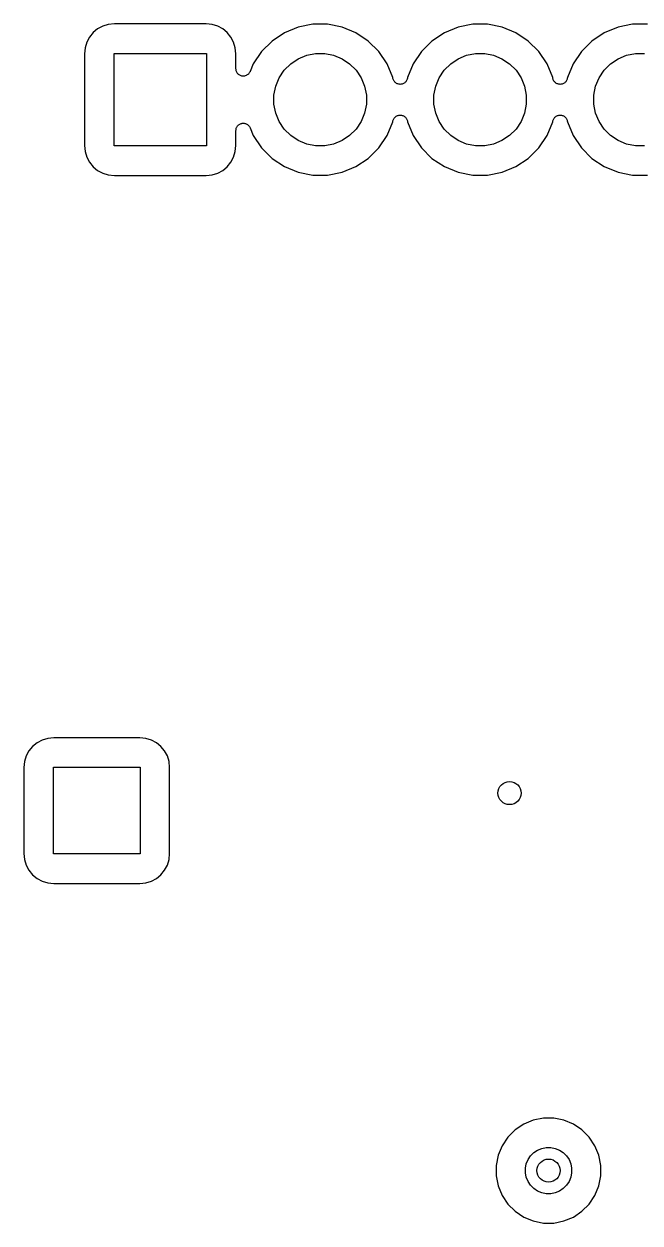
# Model space of a CAD drawing. Extents: x 1.71 to 9.75, y -6.32 to -1.22.
# Drawn here: x 2.729 to 3.149, y -2.664 to -1.846 of the extents above; entities that cross this region are included whole.
import ezdxf

# ---------------------------------------------------------------- set-up
doc = ezdxf.new("R2010")
doc.units = 0
doc.header["$MEASUREMENT"] = 0
doc.layers.add('BLACK', color=7, linetype='CONTINUOUS')

msp = doc.modelspace()

# ---------------------------------------------------------------- linework, layer by layer
at = {"layer": 'BLACK', "linetype": 'CONTINUOUS'}
for p, q in [((2.78683, -1.84682), (2.78306, -1.84797)), ((2.79099, -1.84641), (2.78683, -1.84682)), ((2.85349, -1.84641), (2.79099, -1.84641)), ((2.85766, -1.84682), (2.85349, -1.84641)), ((2.86143, -1.84797), (2.85766, -1.84682)), ((2.92623, -1.84654), (2.91628, -1.84851)), ((2.93637, -1.84654), (2.92623, -1.84654)), ((2.94632, -1.84851), (2.93637, -1.84654)), ((3.03528, -1.84654), (3.02533, -1.84851)), ((3.04543, -1.84654), (3.03528, -1.84654)), ((3.05538, -1.84851), (3.04543, -1.84654)), ((3.14434, -1.84654), (3.13439, -1.84851)), ((3.15448, -1.84654), (3.14434, -1.84654)), ((2.77404, -1.85537), (2.77218, -1.85884)), ((2.77654, -1.85232), (2.77404, -1.85537)), ((2.77958, -1.84983), (2.77654, -1.85232)), ((2.78306, -1.84797), (2.77958, -1.84983)), ((2.86491, -1.84983), (2.86143, -1.84797)), ((2.86795, -1.85232), (2.86491, -1.84983)), ((2.87045, -1.85537), (2.86795, -1.85232)), ((2.87231, -1.85884), (2.87045, -1.85537)), ((2.90691, -1.8524), (2.89847, -1.85803)), ((2.91628, -1.84851), (2.90691, -1.8524)), ((2.95569, -1.8524), (2.94632, -1.84851)), ((2.96413, -1.85803), (2.95569, -1.8524)), ((3.01596, -1.8524), (3.00753, -1.85803)), ((3.02533, -1.84851), (3.01596, -1.8524)), ((3.06475, -1.8524), (3.05538, -1.84851)), ((3.07318, -1.85803), (3.06475, -1.8524)), ((3.12502, -1.8524), (3.11658, -1.85803)), ((3.13439, -1.84851), (3.12502, -1.8524)), ((2.77104, -1.86261), (2.77063, -1.86678)), ((2.77218, -1.85884), (2.77104, -1.86261)), ((2.87345, -1.86261), (2.87231, -1.85884)), ((2.87386, -1.86678), (2.87345, -1.86261)), ((2.89847, -1.85803), (2.8913, -1.8652)), ((2.9713, -1.8652), (2.96413, -1.85803)), ((3.00753, -1.85803), (3.00035, -1.8652)), ((3.08035, -1.8652), (3.07318, -1.85803)), ((3.11658, -1.85803), (3.10941, -1.8652)), ((2.77063, -1.86678), (2.77063, -1.92928)), ((2.79075, -1.92953), (2.79075, -1.86654)), ((2.79075, -1.86654), (2.85374, -1.86654)), ((2.85374, -1.86654), (2.85374, -1.92953)), ((2.87386, -1.877), (2.87386, -1.86678)), ((2.8913, -1.8652), (2.88566, -1.87364)), ((2.91122, -1.87357), (2.91638, -1.87012)), ((2.91638, -1.87012), (2.92211, -1.86775)), ((2.92211, -1.86775), (2.9282, -1.86654)), ((2.9282, -1.86654), (2.9344, -1.86654)), ((2.9344, -1.86654), (2.94049, -1.86775)), ((2.94049, -1.86775), (2.94622, -1.87012)), ((2.94622, -1.87012), (2.95138, -1.87357)), ((2.97693, -1.87364), (2.9713, -1.8652)), ((3.00035, -1.8652), (2.99472, -1.87364)), ((3.02028, -1.87357), (3.02544, -1.87012)), ((3.02544, -1.87012), (3.03117, -1.86775)), ((3.03117, -1.86775), (3.03725, -1.86654)), ((3.03725, -1.86654), (3.04346, -1.86654)), ((3.04346, -1.86654), (3.04954, -1.86775)), ((3.04954, -1.86775), (3.05527, -1.87012)), ((3.05527, -1.87012), (3.06043, -1.87357)), ((3.08599, -1.87364), (3.08035, -1.8652)), ((3.10941, -1.8652), (3.10377, -1.87364)), ((3.12933, -1.87357), (3.13449, -1.87012)), ((3.13449, -1.87012), (3.14022, -1.86775)), ((3.14022, -1.86775), (3.14631, -1.86654)), ((3.14631, -1.86654), (3.15251, -1.86654)), ((2.87391, -1.87747), (2.87386, -1.877)), ((2.87395, -1.87796), (2.87391, -1.87747)), ((2.87396, -1.87796), (2.87395, -1.87796)), ((2.87396, -1.87797), (2.87396, -1.87796)), ((2.8741, -1.87843), (2.87396, -1.87797)), ((2.87424, -1.87889), (2.8741, -1.87843)), ((2.87424, -1.8789), (2.87424, -1.87889)), ((2.87446, -1.87933), (2.87424, -1.8789)), ((2.87424, -1.8789), (2.87424, -1.8789)), ((2.87469, -1.87976), (2.87446, -1.87933)), ((2.8747, -1.87976), (2.87469, -1.87976)), ((2.87469, -1.87976), (2.87469, -1.87976)), ((2.875, -1.88014), (2.8747, -1.87976)), ((2.87531, -1.88051), (2.875, -1.88014)), ((2.87531, -1.88052), (2.87531, -1.88051)), ((2.87568, -1.88082), (2.87531, -1.88052)), ((2.87531, -1.88052), (2.87531, -1.88052)), ((2.88236, -1.88057), (2.88235, -1.88058)), ((2.88266, -1.88021), (2.88236, -1.88057)), ((2.88236, -1.88057), (2.88236, -1.88057)), ((2.88298, -1.87983), (2.88266, -1.88021)), ((2.88299, -1.87982), (2.88298, -1.87983)), ((2.88298, -1.87983), (2.88298, -1.87983)), ((2.88322, -1.8794), (2.88299, -1.87982)), ((2.88345, -1.87897), (2.88322, -1.8794)), ((2.88346, -1.87897), (2.88345, -1.87897)), ((2.88348, -1.87891), (2.88346, -1.87897)), ((2.88346, -1.87897), (2.88346, -1.87897)), ((2.88346, -1.87897), (2.88346, -1.87897)), ((2.88566, -1.87364), (2.88348, -1.87891)), ((2.90339, -1.88311), (2.90683, -1.87795)), ((2.90683, -1.87795), (2.91122, -1.87357)), ((2.95138, -1.87357), (2.95576, -1.87795)), ((2.95576, -1.87795), (2.95921, -1.88311)), ((2.98082, -1.88301), (2.97693, -1.87364)), ((2.99472, -1.87364), (2.99084, -1.88301)), ((3.01244, -1.88311), (3.01589, -1.87795)), ((3.01589, -1.87795), (3.02028, -1.87357)), ((3.06043, -1.87357), (3.06482, -1.87795)), ((3.06482, -1.87795), (3.06827, -1.88311)), ((3.08987, -1.88301), (3.08599, -1.87364)), ((3.10377, -1.87364), (3.09989, -1.88301)), ((3.1215, -1.88311), (3.12494, -1.87795)), ((3.12494, -1.87795), (3.12933, -1.87357)), ((2.87606, -1.88114), (2.87568, -1.88082)), ((2.87607, -1.88114), (2.87606, -1.88114)), ((2.87606, -1.88114), (2.87606, -1.88114)), ((2.87648, -1.88137), (2.87607, -1.88114)), ((2.87692, -1.8816), (2.87648, -1.88137)), ((2.87692, -1.88161), (2.87692, -1.8816)), ((2.87692, -1.8816), (2.87692, -1.8816)), ((2.87739, -1.88175), (2.87692, -1.88161)), ((2.87785, -1.88189), (2.87739, -1.88175)), ((2.87786, -1.88189), (2.87785, -1.88189)), ((2.87785, -1.88189), (2.87785, -1.88189)), ((2.87834, -1.88195), (2.87786, -1.88189)), ((2.87882, -1.882), (2.87834, -1.88195)), ((2.87883, -1.882), (2.87882, -1.882)), ((2.87882, -1.882), (2.87882, -1.882)), ((2.8793, -1.88195), (2.87883, -1.882)), ((2.87979, -1.88191), (2.8793, -1.88195)), ((2.8798, -1.88191), (2.87979, -1.88191)), ((2.87979, -1.88191), (2.87979, -1.88191)), ((2.88025, -1.88177), (2.8798, -1.88191)), ((2.88073, -1.88164), (2.88025, -1.88177)), ((2.88117, -1.88141), (2.88073, -1.88163)), ((2.88073, -1.88163), (2.88073, -1.88163)), ((2.88073, -1.88163), (2.88073, -1.88164)), ((2.88159, -1.88119), (2.88117, -1.88141)), ((2.8816, -1.88118), (2.88159, -1.88118)), ((2.88159, -1.88118), (2.88159, -1.88119)), ((2.88198, -1.88088), (2.8816, -1.88118)), ((2.88235, -1.88058), (2.88198, -1.88088)), ((2.90101, -1.88884), (2.90339, -1.88311)), ((2.95921, -1.88311), (2.96158, -1.88884)), ((2.98092, -1.88355), (2.98082, -1.88301)), ((2.98106, -1.884), (2.98092, -1.88355)), ((2.9812, -1.88447), (2.98106, -1.884)), ((2.9812, -1.88448), (2.9812, -1.88447)), ((2.98121, -1.88448), (2.9812, -1.88448)), ((2.98143, -1.8849), (2.98121, -1.88448)), ((2.98166, -1.88533), (2.98143, -1.8849)), ((2.98166, -1.88534), (2.98166, -1.88533)), ((2.98197, -1.88572), (2.98166, -1.88534)), ((2.98166, -1.88534), (2.98166, -1.88534)), ((2.98228, -1.88609), (2.98197, -1.88572)), ((2.98228, -1.8861), (2.98228, -1.88609)), ((2.98228, -1.88609), (2.98228, -1.88609)), ((2.98264, -1.8864), (2.98228, -1.8861)), ((2.98303, -1.88671), (2.98264, -1.8864)), ((2.98303, -1.88672), (2.98303, -1.88671)), ((2.98345, -1.88694), (2.98303, -1.88672)), ((2.98303, -1.88672), (2.98303, -1.88672)), ((2.98389, -1.88718), (2.98345, -1.88694)), ((2.98436, -1.88732), (2.98389, -1.88718)), ((2.98389, -1.88718), (2.98389, -1.88718)), ((2.98389, -1.88718), (2.98389, -1.88718)), ((2.98482, -1.88747), (2.98436, -1.88732)), ((2.98483, -1.88747), (2.98482, -1.88747)), ((2.98482, -1.88747), (2.98482, -1.88747)), ((2.98531, -1.88752), (2.98483, -1.88747)), ((2.98579, -1.88757), (2.98531, -1.88752)), ((2.9858, -1.88757), (2.98579, -1.88757)), ((2.98579, -1.88757), (2.98579, -1.88757)), ((2.98629, -1.88753), (2.9858, -1.88757)), ((2.98676, -1.88748), (2.98629, -1.88753)), ((2.98677, -1.88748), (2.98676, -1.88748)), ((2.98676, -1.88748), (2.98676, -1.88748)), ((2.98723, -1.88734), (2.98677, -1.88748)), ((2.9877, -1.88721), (2.98723, -1.88734)), ((2.98813, -1.88698), (2.9877, -1.88721)), ((2.9877, -1.88721), (2.9877, -1.88721)), ((2.9877, -1.88721), (2.9877, -1.88721)), ((2.98856, -1.88676), (2.98813, -1.88698)), ((2.98857, -1.88675), (2.98856, -1.88675)), ((2.98856, -1.88675), (2.98856, -1.88676)), ((2.98895, -1.88644), (2.98857, -1.88675)), ((2.98932, -1.88615), (2.98895, -1.88644)), ((2.98933, -1.88614), (2.98932, -1.88614)), ((2.98932, -1.88614), (2.98932, -1.88615)), ((2.98964, -1.88576), (2.98933, -1.88614)), ((2.98995, -1.8854), (2.98964, -1.88576)), ((2.99019, -1.88497), (2.98995, -1.88539)), ((2.98995, -1.88539), (2.98995, -1.8854)), ((2.98995, -1.8854), (2.98995, -1.8854)), ((2.99042, -1.88454), (2.99019, -1.88497)), ((2.99057, -1.88408), (2.99042, -1.88454)), ((2.99042, -1.88454), (2.99042, -1.88454)), ((2.99042, -1.88454), (2.99042, -1.88454)), ((2.99072, -1.88361), (2.99057, -1.88408)), ((2.99073, -1.88355), (2.99072, -1.88361)), ((2.99072, -1.88361), (2.99072, -1.88361)), ((2.99072, -1.88361), (2.99072, -1.88361)), ((2.99072, -1.88361), (2.99072, -1.88361)), ((2.99084, -1.88301), (2.99073, -1.88355)), ((3.01007, -1.88884), (3.01244, -1.88311)), ((3.06827, -1.88311), (3.07064, -1.88884)), ((3.08998, -1.88355), (3.08987, -1.88301)), ((3.09011, -1.884), (3.08998, -1.88355)), ((3.09026, -1.88447), (3.09011, -1.884)), ((3.09026, -1.88448), (3.09026, -1.88447)), ((3.09049, -1.8849), (3.09026, -1.88448)), ((3.09026, -1.88448), (3.09026, -1.88448)), ((3.09071, -1.88533), (3.09049, -1.8849)), ((3.09072, -1.88534), (3.09071, -1.88533)), ((3.09103, -1.88572), (3.09072, -1.88534)), ((3.09072, -1.88534), (3.09072, -1.88534)), ((3.09133, -1.88609), (3.09103, -1.88572)), ((3.09134, -1.8861), (3.09133, -1.88609)), ((3.09133, -1.88609), (3.09133, -1.88609)), ((3.0917, -1.8864), (3.09134, -1.8861)), ((3.09208, -1.88671), (3.0917, -1.8864)), ((3.09209, -1.88672), (3.09208, -1.88671)), ((3.09251, -1.88694), (3.09209, -1.88672)), ((3.09209, -1.88672), (3.09209, -1.88672)), ((3.09294, -1.88718), (3.09251, -1.88694)), ((3.09295, -1.88718), (3.09294, -1.88718)), ((3.09294, -1.88718), (3.09294, -1.88718)), ((3.09341, -1.88732), (3.09295, -1.88718)), ((3.09387, -1.88747), (3.09341, -1.88732)), ((3.09388, -1.88747), (3.09387, -1.88747)), ((3.09437, -1.88752), (3.09388, -1.88747)), ((3.09388, -1.88747), (3.09388, -1.88747)), ((3.09484, -1.88757), (3.09437, -1.88752)), ((3.09485, -1.88757), (3.09484, -1.88757)), ((3.09535, -1.88753), (3.09485, -1.88757)), ((3.09485, -1.88757), (3.09485, -1.88757)), ((3.09581, -1.88748), (3.09535, -1.88753)), ((3.09582, -1.88748), (3.09581, -1.88748)), ((3.09629, -1.88734), (3.09582, -1.88748)), ((3.09582, -1.88748), (3.09582, -1.88748)), ((3.09675, -1.88721), (3.09629, -1.88734)), ((3.09676, -1.88721), (3.09675, -1.88721)), ((3.09675, -1.88721), (3.09675, -1.88721)), ((3.09718, -1.88698), (3.09676, -1.88721)), ((3.09762, -1.88676), (3.09718, -1.88698)), ((3.09801, -1.88644), (3.09762, -1.88675)), ((3.09762, -1.88675), (3.09762, -1.88675)), ((3.09762, -1.88675), (3.09762, -1.88676)), ((3.09838, -1.88615), (3.09801, -1.88644)), ((3.0987, -1.88576), (3.09838, -1.88614)), ((3.09838, -1.88614), (3.09838, -1.88614)), ((3.09838, -1.88614), (3.09838, -1.88615)), ((3.099, -1.8854), (3.0987, -1.88576)), ((3.09901, -1.8854), (3.099, -1.8854)), ((3.09924, -1.88497), (3.09901, -1.88539)), ((3.09901, -1.88539), (3.09901, -1.8854)), ((3.09948, -1.88454), (3.09924, -1.88497)), ((3.09962, -1.88408), (3.09948, -1.88454)), ((3.09948, -1.88454), (3.09948, -1.88454)), ((3.09948, -1.88454), (3.09948, -1.88454)), ((3.09977, -1.88361), (3.09962, -1.88408)), ((3.09979, -1.88355), (3.09977, -1.88361)), ((3.09977, -1.88361), (3.09977, -1.88361)), ((3.09977, -1.88361), (3.09977, -1.88361)), ((3.09977, -1.88361), (3.09977, -1.88361)), ((3.09989, -1.88301), (3.09979, -1.88355)), ((3.11912, -1.88884), (3.1215, -1.88311)), ((2.8998, -1.89493), (2.90101, -1.88884)), ((2.8998, -1.90113), (2.8998, -1.89493)), ((2.96158, -1.88884), (2.9628, -1.89493)), ((2.9628, -1.89493), (2.9628, -1.90113)), ((3.00886, -1.89493), (3.01007, -1.88884)), ((3.00886, -1.90113), (3.00886, -1.89493)), ((3.07064, -1.88884), (3.07185, -1.89493)), ((3.07185, -1.89493), (3.07185, -1.90113)), ((3.11791, -1.89493), (3.11912, -1.88884)), ((3.11791, -1.90113), (3.11791, -1.89493)), ((2.90101, -1.90722), (2.8998, -1.90113)), ((2.9628, -1.90113), (2.96158, -1.90722)), ((3.01007, -1.90722), (3.00886, -1.90113)), ((3.07185, -1.90113), (3.07064, -1.90722)), ((3.11912, -1.90722), (3.11791, -1.90113)), ((2.90339, -1.91295), (2.90101, -1.90722)), ((2.90683, -1.91811), (2.90339, -1.91295)), ((2.95921, -1.91295), (2.95576, -1.91811)), ((2.96158, -1.90722), (2.95921, -1.91295)), ((2.97693, -1.92242), (2.98082, -1.91305)), ((2.98082, -1.91305), (2.98092, -1.91252)), ((2.98092, -1.91252), (2.98094, -1.91246)), ((2.98094, -1.91245), (2.98108, -1.91199)), ((2.98094, -1.91246), (2.98094, -1.91245)), ((2.98094, -1.91246), (2.98094, -1.91246)), ((2.98094, -1.91246), (2.98094, -1.91246)), ((2.98108, -1.91199), (2.98123, -1.91153)), ((2.98123, -1.91152), (2.98147, -1.9111)), ((2.98123, -1.91153), (2.98123, -1.91152)), ((2.98123, -1.91152), (2.98123, -1.91152)), ((2.98147, -1.9111), (2.9817, -1.91067)), ((2.9817, -1.91066), (2.98201, -1.9103)), ((2.9817, -1.91067), (2.9817, -1.91066)), ((2.9817, -1.91067), (2.9817, -1.91067)), ((2.98201, -1.9103), (2.98233, -1.90992)), ((2.98233, -1.90992), (2.9827, -1.90962)), ((2.98233, -1.90992), (2.98233, -1.90992)), ((2.98233, -1.90992), (2.98233, -1.90992)), ((2.9827, -1.90962), (2.98309, -1.90931)), ((2.98309, -1.90931), (2.98353, -1.90908)), ((2.98309, -1.90931), (2.98309, -1.90931)), ((2.98309, -1.90931), (2.98309, -1.90931)), ((2.98353, -1.90908), (2.98395, -1.90886)), ((2.98395, -1.90886), (2.98396, -1.90885)), ((2.98395, -1.90886), (2.98395, -1.90886)), ((2.98396, -1.90885), (2.98442, -1.90872)), ((2.98442, -1.90872), (2.98489, -1.90858)), ((2.98489, -1.90858), (2.98536, -1.90854)), ((2.98489, -1.90858), (2.98489, -1.90858)), ((2.98489, -1.90858), (2.98489, -1.90858)), ((2.98536, -1.90854), (2.98586, -1.90849)), ((2.98586, -1.90849), (2.98586, -1.90849)), ((2.98586, -1.90849), (2.98587, -1.90849)), ((2.98587, -1.90849), (2.98634, -1.90854)), ((2.98634, -1.90854), (2.98683, -1.90859)), ((2.98683, -1.90859), (2.98683, -1.90859)), ((2.98683, -1.90859), (2.98684, -1.9086)), ((2.98684, -1.9086), (2.9873, -1.90874)), ((2.9873, -1.90874), (2.98776, -1.90888)), ((2.98776, -1.90888), (2.98776, -1.90888)), ((2.98776, -1.90888), (2.98777, -1.90888)), ((2.98777, -1.90888), (2.9882, -1.90912)), ((2.9882, -1.90912), (2.98862, -1.90934)), ((2.98862, -1.90934), (2.98862, -1.90935)), ((2.98862, -1.90935), (2.98863, -1.90935)), ((2.98863, -1.90935), (2.98901, -1.90967)), ((2.98901, -1.90967), (2.98937, -1.90997)), ((2.98937, -1.90997), (2.98937, -1.90997)), ((2.98937, -1.90997), (2.98938, -1.90997)), ((2.98938, -1.90997), (2.98968, -1.91034)), ((2.98968, -1.91034), (2.98999, -1.91072)), ((2.98999, -1.91072), (2.98999, -1.91073)), ((2.98999, -1.91073), (2.98999, -1.91073)), ((2.98999, -1.91073), (2.99022, -1.91116)), ((2.99022, -1.91116), (2.99045, -1.91158)), ((2.99045, -1.91158), (2.99045, -1.91159)), ((2.99045, -1.91159), (2.99045, -1.91159)), ((2.99045, -1.91159), (2.99059, -1.91206)), ((2.99059, -1.91206), (2.99073, -1.91252)), ((2.99073, -1.91252), (2.99084, -1.91305)), ((2.99084, -1.91305), (2.99472, -1.92242)), ((3.01244, -1.91295), (3.01007, -1.90722)), ((3.01589, -1.91811), (3.01244, -1.91295)), ((3.06827, -1.91295), (3.06482, -1.91811)), ((3.07064, -1.90722), (3.06827, -1.91295)), ((3.08599, -1.92242), (3.08987, -1.91305)), ((3.08987, -1.91305), (3.08998, -1.91252)), ((3.08998, -1.91252), (3.08999, -1.91246)), ((3.08999, -1.91245), (3.09014, -1.91199)), ((3.08999, -1.91246), (3.08999, -1.91245)), ((3.08999, -1.91246), (3.08999, -1.91246)), ((3.08999, -1.91246), (3.08999, -1.91246)), ((3.09014, -1.91199), (3.09028, -1.91153)), ((3.09028, -1.91153), (3.09029, -1.91152)), ((3.09029, -1.91152), (3.09052, -1.9111)), ((3.09029, -1.91152), (3.09029, -1.91152)), ((3.09052, -1.9111), (3.09075, -1.91067)), ((3.09075, -1.91067), (3.09076, -1.91067)), ((3.09076, -1.91066), (3.09107, -1.9103)), ((3.09076, -1.91067), (3.09076, -1.91066)), ((3.09107, -1.9103), (3.09138, -1.90992)), ((3.09138, -1.90992), (3.09138, -1.90992)), ((3.09138, -1.90992), (3.09139, -1.90992)), ((3.09139, -1.90992), (3.09176, -1.90962)), ((3.09176, -1.90962), (3.09214, -1.90931)), ((3.09214, -1.90931), (3.09214, -1.90931)), ((3.09214, -1.90931), (3.09215, -1.90931)), ((3.09215, -1.90931), (3.09258, -1.90908)), ((3.09258, -1.90908), (3.093, -1.90886)), ((3.093, -1.90886), (3.09301, -1.90886)), ((3.09301, -1.90885), (3.09348, -1.90872)), ((3.09301, -1.90886), (3.09301, -1.90885)), ((3.09348, -1.90872), (3.09394, -1.90858)), ((3.09394, -1.90858), (3.09395, -1.90858)), ((3.09395, -1.90858), (3.09442, -1.90854)), ((3.09395, -1.90858), (3.09395, -1.90858)), ((3.09442, -1.90854), (3.09491, -1.90849)), ((3.09491, -1.90849), (3.09492, -1.90849)), ((3.09492, -1.90849), (3.09492, -1.90849)), ((3.09492, -1.90849), (3.0954, -1.90854)), ((3.0954, -1.90854), (3.09588, -1.90859)), ((3.09588, -1.90859), (3.09589, -1.90859)), ((3.09589, -1.90859), (3.09589, -1.9086)), ((3.09589, -1.9086), (3.09635, -1.90874)), ((3.09635, -1.90874), (3.09682, -1.90888)), ((3.09682, -1.90888), (3.09682, -1.90888)), ((3.09682, -1.90888), (3.09682, -1.90888)), ((3.09682, -1.90888), (3.09726, -1.90912)), ((3.09726, -1.90912), (3.09767, -1.90934)), ((3.09767, -1.90934), (3.09768, -1.90935)), ((3.09768, -1.90935), (3.09768, -1.90935)), ((3.09768, -1.90935), (3.09807, -1.90967)), ((3.09807, -1.90967), (3.09843, -1.90997)), ((3.09843, -1.90997), (3.09843, -1.90997)), ((3.09843, -1.90997), (3.09843, -1.90997)), ((3.09843, -1.90997), (3.09874, -1.91034)), ((3.09874, -1.91034), (3.09904, -1.91072)), ((3.09904, -1.91072), (3.09905, -1.91073)), ((3.09905, -1.91073), (3.09905, -1.91073)), ((3.09905, -1.91073), (3.09928, -1.91116)), ((3.09928, -1.91116), (3.0995, -1.91158)), ((3.0995, -1.91158), (3.0995, -1.91159)), ((3.0995, -1.91159), (3.09951, -1.91159)), ((3.09951, -1.91159), (3.09965, -1.91206)), ((3.09965, -1.91206), (3.09979, -1.91252)), ((3.09979, -1.91252), (3.09989, -1.91305)), ((3.09989, -1.91305), (3.10377, -1.92242)), ((3.1215, -1.91295), (3.11912, -1.90722)), ((3.12494, -1.91811), (3.1215, -1.91295)), ((2.87386, -1.919), (2.87392, -1.9185)), ((2.87386, -1.91901), (2.87386, -1.919)), ((2.87386, -1.919), (2.87386, -1.919)), ((2.87386, -1.919), (2.87386, -1.919)), ((2.87386, -1.91907), (2.87386, -1.91901)), ((2.87386, -1.92928), (2.87386, -1.91907)), ((2.87392, -1.9185), (2.87397, -1.91803)), ((2.87397, -1.91803), (2.87412, -1.91754)), ((2.87397, -1.91803), (2.87397, -1.91803)), ((2.87397, -1.91803), (2.87397, -1.91803)), ((2.87412, -1.91754), (2.87426, -1.9171)), ((2.87426, -1.9171), (2.87426, -1.9171)), ((2.87426, -1.9171), (2.87427, -1.9171)), ((2.87427, -1.9171), (2.8745, -1.91668)), ((2.8745, -1.91668), (2.87473, -1.91625)), ((2.87473, -1.91625), (2.87473, -1.91624)), ((2.87473, -1.91624), (2.87474, -1.91624)), ((2.87474, -1.91624), (2.87504, -1.91588)), ((2.87504, -1.91588), (2.87536, -1.9155)), ((2.87536, -1.91549), (2.87575, -1.91518)), ((2.87536, -1.9155), (2.87536, -1.91549)), ((2.87536, -1.9155), (2.87536, -1.9155)), ((2.87575, -1.91518), (2.87612, -1.91489)), ((2.87612, -1.91488), (2.87656, -1.91465)), ((2.87612, -1.91489), (2.87612, -1.91488)), ((2.87612, -1.91488), (2.87612, -1.91488)), ((2.87656, -1.91465), (2.87698, -1.91443)), ((2.87698, -1.91443), (2.87698, -1.91443)), ((2.87698, -1.91443), (2.87699, -1.91443)), ((2.87699, -1.91443), (2.87744, -1.9143)), ((2.87744, -1.9143), (2.87792, -1.91416)), ((2.87792, -1.91415), (2.8784, -1.91411)), ((2.87792, -1.91416), (2.87792, -1.91415)), ((2.87792, -1.91416), (2.87792, -1.91416)), ((2.8784, -1.91411), (2.87889, -1.91407)), ((2.87889, -1.91407), (2.87889, -1.91407)), ((2.87889, -1.91407), (2.8789, -1.91407)), ((2.8789, -1.91407), (2.87939, -1.91412)), ((2.87939, -1.91412), (2.87986, -1.91417)), ((2.87986, -1.91417), (2.87986, -1.91417)), ((2.87986, -1.91417), (2.87987, -1.91417)), ((2.87987, -1.91417), (2.88033, -1.91431)), ((2.88033, -1.91431), (2.88079, -1.91445)), ((2.88079, -1.91445), (2.88079, -1.91446)), ((2.88079, -1.91446), (2.8808, -1.91446)), ((2.8808, -1.91446), (2.88121, -1.91468)), ((2.88121, -1.91468), (2.88165, -1.91492)), ((2.88165, -1.91492), (2.88165, -1.91492)), ((2.88165, -1.91492), (2.88166, -1.91492)), ((2.88166, -1.91492), (2.88202, -1.91522)), ((2.88202, -1.91522), (2.8824, -1.91554)), ((2.8824, -1.91554), (2.88241, -1.91554)), ((2.88241, -1.91554), (2.88241, -1.91554)), ((2.88241, -1.91554), (2.88272, -1.91592)), ((2.88272, -1.91592), (2.88302, -1.91629)), ((2.88302, -1.91629), (2.88302, -1.9163)), ((2.88302, -1.9163), (2.88303, -1.9163)), ((2.88303, -1.9163), (2.88325, -1.91672)), ((2.88325, -1.91672), (2.88348, -1.91715)), ((2.88348, -1.91715), (2.88566, -1.92242)), ((2.91122, -1.9225), (2.90683, -1.91811)), ((2.95576, -1.91811), (2.95138, -1.9225)), ((3.02028, -1.9225), (3.01589, -1.91811)), ((3.06482, -1.91811), (3.06043, -1.9225)), ((3.12933, -1.9225), (3.12494, -1.91811)), ((2.77063, -1.92928), (2.77104, -1.93345)), ((2.85374, -1.92953), (2.79075, -1.92953)), ((2.87345, -1.93345), (2.87386, -1.92928)), ((2.88566, -1.92242), (2.8913, -1.93086)), ((2.91638, -1.92594), (2.91122, -1.9225)), ((2.92211, -1.92832), (2.91638, -1.92594)), ((2.9282, -1.92953), (2.92211, -1.92832)), ((2.9344, -1.92953), (2.9282, -1.92953)), ((2.94049, -1.92832), (2.9344, -1.92953)), ((2.94622, -1.92594), (2.94049, -1.92832)), ((2.95138, -1.9225), (2.94622, -1.92594)), ((2.9713, -1.93086), (2.97693, -1.92242)), ((2.99472, -1.92242), (3.00035, -1.93086)), ((3.02544, -1.92594), (3.02028, -1.9225)), ((3.03117, -1.92832), (3.02544, -1.92594)), ((3.03725, -1.92953), (3.03117, -1.92832)), ((3.04346, -1.92953), (3.03725, -1.92953)), ((3.04954, -1.92832), (3.04346, -1.92953)), ((3.05527, -1.92594), (3.04954, -1.92832)), ((3.06043, -1.9225), (3.05527, -1.92594)), ((3.08035, -1.93086), (3.08599, -1.92242)), ((3.10377, -1.92242), (3.10941, -1.93086)), ((3.13449, -1.92594), (3.12933, -1.9225)), ((3.14022, -1.92832), (3.13449, -1.92594)), ((3.14631, -1.92953), (3.14022, -1.92832)), ((3.15251, -1.92953), (3.14631, -1.92953)), ((2.77104, -1.93345), (2.77218, -1.93722)), ((2.77218, -1.93722), (2.77404, -1.94069)), ((2.87045, -1.94069), (2.87231, -1.93722)), ((2.87231, -1.93722), (2.87345, -1.93345)), ((2.8913, -1.93086), (2.89847, -1.93803)), ((2.96413, -1.93803), (2.9713, -1.93086)), ((3.00035, -1.93086), (3.00753, -1.93803)), ((3.07318, -1.93803), (3.08035, -1.93086)), ((3.10941, -1.93086), (3.11658, -1.93803)), ((2.77404, -1.94069), (2.77654, -1.94374)), ((2.77654, -1.94374), (2.77958, -1.94624)), ((2.86491, -1.94624), (2.86795, -1.94374)), ((2.86795, -1.94374), (2.87045, -1.94069)), ((2.89847, -1.93803), (2.90691, -1.94367)), ((2.90691, -1.94367), (2.91628, -1.94755)), ((2.94632, -1.94755), (2.95569, -1.94367)), ((2.95569, -1.94367), (2.96413, -1.93803)), ((3.00753, -1.93803), (3.01596, -1.94367)), ((3.01596, -1.94367), (3.02533, -1.94755)), ((3.05538, -1.94755), (3.06475, -1.94367)), ((3.06475, -1.94367), (3.07318, -1.93803)), ((3.11658, -1.93803), (3.12502, -1.94367)), ((3.12502, -1.94367), (3.13439, -1.94755)), ((2.77958, -1.94624), (2.78306, -1.94809)), ((2.78306, -1.94809), (2.78683, -1.94924)), ((2.78683, -1.94924), (2.79099, -1.94965)), ((2.79099, -1.94965), (2.85349, -1.94965)), ((2.85349, -1.94965), (2.85766, -1.94924)), ((2.85766, -1.94924), (2.86143, -1.94809)), ((2.86143, -1.94809), (2.86491, -1.94624)), ((2.91628, -1.94755), (2.92623, -1.94953)), ((2.92623, -1.94953), (2.93637, -1.94953)), ((2.93637, -1.94953), (2.94632, -1.94755)), ((3.02533, -1.94755), (3.03528, -1.94953)), ((3.03528, -1.94953), (3.04543, -1.94953)), ((3.04543, -1.94953), (3.05538, -1.94755)), ((3.13439, -1.94755), (3.14434, -1.94953)), ((3.14434, -1.94953), (3.15448, -1.94953)), ((2.73831, -2.33656), (2.73526, -2.33906)), ((2.74178, -2.33471), (2.73831, -2.33656)), ((2.74555, -2.33356), (2.74178, -2.33471)), ((2.74972, -2.33315), (2.74555, -2.33356)), ((2.80828, -2.33315), (2.74972, -2.33315)), ((2.81245, -2.33356), (2.80828, -2.33315)), ((2.81622, -2.33471), (2.81245, -2.33356)), ((2.81969, -2.33656), (2.81622, -2.33471)), ((2.82274, -2.33906), (2.81969, -2.33656)), ((2.73091, -2.34558), (2.72976, -2.34935)), ((2.73276, -2.34211), (2.73091, -2.34558)), ((2.73526, -2.33906), (2.73276, -2.34211)), ((2.82524, -2.34211), (2.82274, -2.33906)), ((2.82709, -2.34558), (2.82524, -2.34211)), ((2.82824, -2.34935), (2.82709, -2.34558)), ((2.72976, -2.34935), (2.72935, -2.35352)), ((2.72935, -2.35352), (2.72935, -2.41208)), ((2.74947, -2.41233), (2.74947, -2.35327)), ((2.74947, -2.35327), (2.80853, -2.35327)), ((2.80853, -2.35327), (2.80853, -2.41233)), ((2.82865, -2.35352), (2.82824, -2.34935)), ((2.82865, -2.41208), (2.82865, -2.35352)), ((2.72935, -2.41208), (2.72976, -2.41625)), ((2.72976, -2.41625), (2.73091, -2.42002)), ((2.73091, -2.42002), (2.73276, -2.42349)), ((2.80853, -2.41233), (2.74947, -2.41233)), ((2.82524, -2.42349), (2.82709, -2.42002)), ((2.82709, -2.42002), (2.82824, -2.41625)), ((2.82824, -2.41625), (2.82865, -2.41208)), ((2.73276, -2.42349), (2.73526, -2.42654)), ((2.73526, -2.42654), (2.73831, -2.42904)), ((2.81969, -2.42904), (2.82274, -2.42654)), ((2.82274, -2.42654), (2.82524, -2.42349)), ((2.73831, -2.42904), (2.74178, -2.43089)), ((2.74178, -2.43089), (2.74555, -2.43204)), ((2.74555, -2.43204), (2.74972, -2.43245)), ((2.74972, -2.43245), (2.80828, -2.43245)), ((2.80828, -2.43245), (2.81245, -2.43204)), ((2.81245, -2.43204), (2.81622, -2.43089)), ((2.81622, -2.43089), (2.81969, -2.42904)), ((3.07007, -2.59662), (3.06421, -2.60053)), ((3.07657, -2.59393), (3.07007, -2.59662)), ((3.08348, -2.59255), (3.07657, -2.59393)), ((3.09052, -2.59255), (3.08348, -2.59255)), ((3.09743, -2.59393), (3.09052, -2.59255)), ((3.10393, -2.59662), (3.09743, -2.59393)), ((3.10979, -2.60053), (3.10393, -2.59662)), ((3.05923, -2.60551), (3.05532, -2.61137)), ((3.06421, -2.60053), (3.05923, -2.60551)), ((3.11477, -2.60551), (3.10979, -2.60053)), ((3.11868, -2.61137), (3.11477, -2.60551)), ((3.05532, -2.61137), (3.05263, -2.61787)), ((3.07477, -2.61826), (3.07696, -2.61607)), ((3.07696, -2.61607), (3.07954, -2.61434)), ((3.07954, -2.61434), (3.08241, -2.61316)), ((3.08241, -2.61316), (3.08545, -2.61255)), ((3.08545, -2.61255), (3.08855, -2.61255)), ((3.08855, -2.61255), (3.09159, -2.61316)), ((3.09159, -2.61316), (3.09446, -2.61434)), ((3.09446, -2.61434), (3.09704, -2.61607)), ((3.09704, -2.61607), (3.09923, -2.61826)), ((3.12137, -2.61787), (3.11868, -2.61137)), ((3.05263, -2.61787), (3.05125, -2.62478)), ((3.07125, -2.62675), (3.07186, -2.62371)), ((3.07186, -2.62371), (3.07304, -2.62084)), ((3.07304, -2.62084), (3.07477, -2.61826)), ((3.09923, -2.61826), (3.10096, -2.62084)), ((3.10096, -2.62084), (3.10214, -2.62371)), ((3.10214, -2.62371), (3.10275, -2.62675)), ((3.12275, -2.62478), (3.12137, -2.61787)), ((3.05125, -2.62478), (3.05125, -2.63182)), ((3.05125, -2.63182), (3.05263, -2.63873)), ((3.07125, -2.62985), (3.07125, -2.62675)), ((3.07186, -2.63289), (3.07125, -2.62985)), ((3.10275, -2.62985), (3.10214, -2.63289)), ((3.10275, -2.62675), (3.10275, -2.62985)), ((3.12137, -2.63873), (3.12275, -2.63182)), ((3.12275, -2.63182), (3.12275, -2.62478)), ((3.05263, -2.63873), (3.05532, -2.64523)), ((3.07304, -2.63576), (3.07186, -2.63289)), ((3.07477, -2.63834), (3.07304, -2.63576)), ((3.07696, -2.64053), (3.07477, -2.63834)), ((3.07954, -2.64226), (3.07696, -2.64053)), ((3.09704, -2.64053), (3.09446, -2.64226)), ((3.09923, -2.63834), (3.09704, -2.64053)), ((3.10096, -2.63576), (3.09923, -2.63834)), ((3.10214, -2.63289), (3.10096, -2.63576)), ((3.11868, -2.64523), (3.12137, -2.63873)), ((3.05532, -2.64523), (3.05923, -2.65109)), ((3.08241, -2.64344), (3.07954, -2.64226)), ((3.08545, -2.64405), (3.08241, -2.64344)), ((3.08855, -2.64405), (3.08545, -2.64405)), ((3.09159, -2.64344), (3.08855, -2.64405)), ((3.09446, -2.64226), (3.09159, -2.64344)), ((3.11477, -2.65109), (3.11868, -2.64523)), ((3.05923, -2.65109), (3.06421, -2.65607)), ((3.06421, -2.65607), (3.07007, -2.65998)), ((3.10393, -2.65998), (3.10979, -2.65607)), ((3.10979, -2.65607), (3.11477, -2.65109)), ((3.07007, -2.65998), (3.07657, -2.66267)), ((3.07657, -2.66267), (3.08348, -2.66405)), ((3.08348, -2.66405), (3.09052, -2.66405)), ((3.09052, -2.66405), (3.09743, -2.66267)), ((3.09743, -2.66267), (3.10393, -2.65998))]:
    msp.add_line(p, q, dxfattribs=at)
at = {"layer": 'BLACK'}
for centre in [(3.06041, -2.37089), (3.087, -2.6283)]:
    msp.add_circle(centre, 0.00787, dxfattribs=at)

doc.saveas('drawing.dxf')
